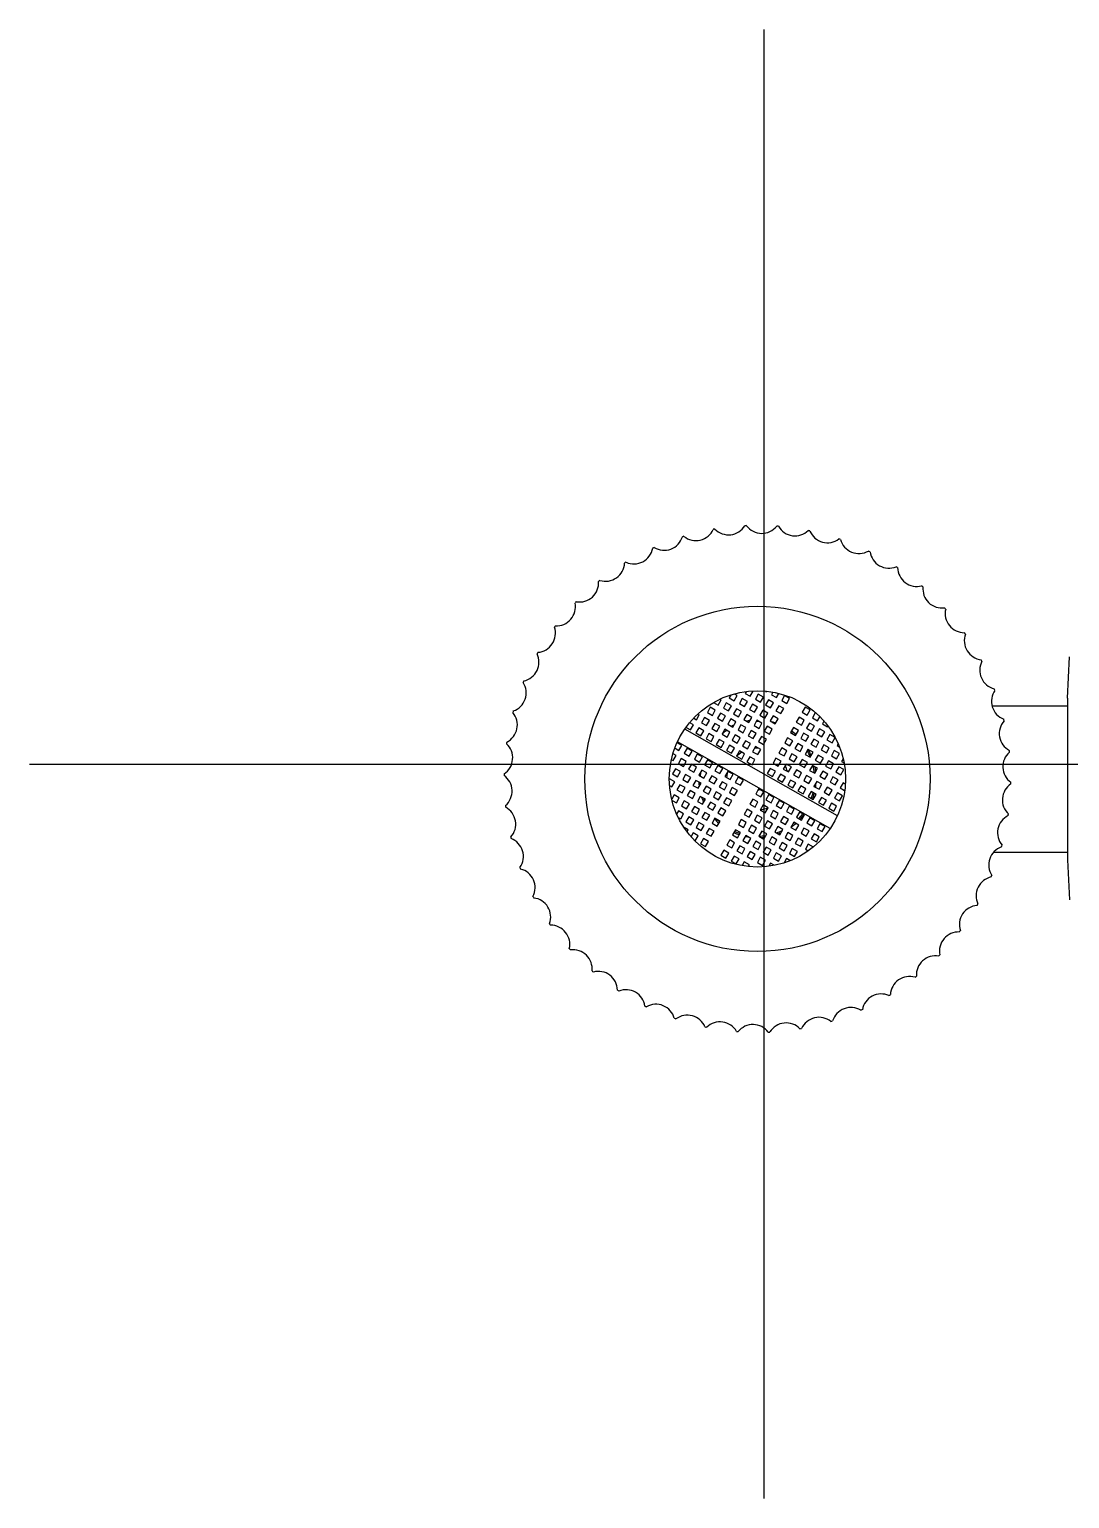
# Model space of a CAD drawing. Header units: millimetres. Extents: x 2482 to 7241, y 2335 to 6851.
# Drawn here: x 2971.7 to 3042.5, y 4614.9 to 4714.9 of the extents above; entities that cross this region are included whole.
import ezdxf

# ---------------------------------------------------------------- set-up
doc = ezdxf.new("R2010")
doc.units = ezdxf.units.MM
doc.header["$LTSCALE"] = 669.9
doc.layers.get('0').update_dxf_attribs({"linetype": 'CONTINUOUS'})
doc.layers.add('ASSI', color=7, linetype='CONTINUOUS')
doc.layers.add('GEOM', color=7, linetype='CONTINUOUS')

msp = doc.modelspace()

# ---------------------------------------------------------------- linework, layer by layer
at = {"color": 4}
for p, q in [((3021.74, 4714.88), (3021.74, 4614.88)), ((2971.74, 4664.88), (3071.74, 4664.88))]:
    msp.add_line(p, q, dxfattribs=at)
at = {"layer": 'ASSI', "color": 7, "linetype": 'Continuous'}
for p, q in [((3037.27, 4668.84), (3042.4, 4668.84)), ((3037.39, 4658.89), (3042.4, 4658.89))]:
    msp.add_line(p, q, dxfattribs=at)
msp.add_circle((3021.3, 4663.87), 6, dxfattribs=at)
for radius, start, end in [(3.9, 122.092, 127.9667), (3.9, 98.426, 98.9708), (3.9, 88.1951, 91.3258), (3.9, 51.6444, 54.4916), (3.9, 22.4523, 29.5526), (3.9, 172.9116, 177.1318), (3.9, 5.6805, 13.2981), (3.9, 183.9337, 185.265), (0.75, 272.8141, 282.8236), (3.9, 352.2915, 352.9116), (3.9, 199.6629, 202.4523), (3.9, 340.0417, 346.0745), (3.9, 224.5723, 228.5944), (3.9, 316.3356, 322.3315), (3.9, 246.328, 252.2839), (3.9, 271.3258, 278.426), (3.9, 289.604, 295.6134), (3.9, 307.9667, 310.1707)]:
    msp.add_arc((3021.3, 4663.87), radius, start, end, dxfattribs=at)
at = {"layer": 'GEOM', "color": 7, "linetype": 'Continuous'}
for p, q in [((3042.4, 4669.37), (3042.55, 4672.17)), ((3018.32, 4669.06), (3018.63, 4668.89)), ((3018.63, 4668.89), (3018.83, 4669.24)), ((3018.83, 4669.24), (3018.75, 4669.28)), ((3019.18, 4669.04), (3018.98, 4668.69)), ((3019.53, 4668.84), (3019.18, 4669.04)), ((3019.48, 4669.57), (3019.37, 4669.39)), ((3019.37, 4669.39), (3019.72, 4669.19)), ((3019.72, 4669.19), (3019.92, 4669.54)), ((3019.92, 4669.54), (3019.74, 4669.64)), ((3020.27, 4669.34), (3020.07, 4668.99)), ((3020.62, 4669.14), (3020.27, 4669.34)), ((3020.42, 4668.8), (3020.62, 4669.14)), ((3020.53, 4669.8), (3020.47, 4669.69)), ((3020.47, 4669.69), (3020.81, 4669.49)), ((3020.81, 4669.49), (3021.01, 4669.84)), ((3021.01, 4669.84), (3021, 4669.84)), ((3021.36, 4669.64), (3021.16, 4669.29)), ((3021.16, 4669.29), (3021.51, 4669.1)), ((3021.71, 4669.44), (3021.36, 4669.64)), ((3021.51, 4669.1), (3021.71, 4669.44)), ((3021.85, 4669.82), (3021.9, 4669.79)), ((3022.05, 4669.25), (3021.86, 4668.9)), ((3021.9, 4669.79), (3021.92, 4669.82)), ((3022.4, 4669.05), (3022.05, 4669.25)), ((3022.2, 4668.7), (3022.4, 4669.05)), ((3022.35, 4669.77), (3022.25, 4669.6)), ((3022.25, 4669.6), (3022.6, 4669.4)), ((3022.6, 4669.4), (3022.75, 4669.67)), ((3023.14, 4669.55), (3022.95, 4669.2)), ((3022.95, 4669.2), (3023.3, 4669)), ((3023.49, 4669.35), (3023.14, 4669.55)), ((3023.3, 4669), (3023.49, 4669.35)), ((3042.4, 4669.37), (3042.4, 4658.37)), ((3017.15, 4667.89), (3017.34, 4668.24)), ((3017.34, 4668.24), (3017.27, 4668.28)), ((3017.69, 4668.04), (3017.49, 4667.69)), ((3018.04, 4667.85), (3017.69, 4668.04)), ((3018.09, 4668.74), (3017.89, 4668.39)), ((3017.89, 4668.39), (3018.24, 4668.19)), ((3018.43, 4668.54), (3018.09, 4668.74)), ((3018.24, 4668.19), (3018.43, 4668.54)), ((3018.78, 4668.34), (3018.59, 4668)), ((3019.13, 4668.15), (3018.78, 4668.34)), ((3018.93, 4667.8), (3019.13, 4668.15)), ((3018.98, 4668.69), (3019.33, 4668.49)), ((3019.33, 4668.49), (3019.53, 4668.84)), ((3019.87, 4668.64), (3019.68, 4668.3)), ((3019.68, 4668.3), (3020.02, 4668.1)), ((3020.22, 4668.45), (3019.87, 4668.64)), ((3020.02, 4668.1), (3020.22, 4668.45)), ((3020.07, 4668.99), (3020.42, 4668.8)), ((3020.57, 4668.25), (3020.37, 4667.9)), ((3020.92, 4668.05), (3020.57, 4668.25)), ((3020.72, 4667.7), (3020.92, 4668.05)), ((3020.96, 4668.95), (3020.77, 4668.6)), ((3020.77, 4668.6), (3021.11, 4668.4)), ((3021.31, 4668.75), (3020.96, 4668.95)), ((3021.11, 4668.4), (3021.31, 4668.75)), ((3021.66, 4668.55), (3021.46, 4668.2)), ((3021.46, 4668.2), (3021.81, 4668.01)), ((3022.01, 4668.35), (3021.66, 4668.55)), ((3021.81, 4668.01), (3022.01, 4668.35)), ((3021.86, 4668.9), (3022.2, 4668.7)), ((3022.36, 4668.16), (3022.16, 4667.81)), ((3022.7, 4667.96), (3022.36, 4668.16)), ((3022.75, 4668.85), (3022.55, 4668.5)), ((3022.55, 4668.5), (3022.9, 4668.31)), ((3023.1, 4668.66), (3022.75, 4668.85)), ((3022.9, 4668.31), (3023.1, 4668.66)), ((3024.14, 4668.06), (3023.94, 4667.72)), ((3024.49, 4667.87), (3024.14, 4668.06)), ((3024.54, 4668.76), (3024.34, 4668.41)), ((3024.34, 4668.41), (3024.69, 4668.21)), ((3024.88, 4668.56), (3024.54, 4668.76)), ((3024.69, 4668.21), (3024.88, 4668.56)), ((3025.23, 4668.36), (3025.04, 4668.02)), ((3025.04, 4668.02), (3025.38, 4667.82)), ((3025.27, 4668.34), (3025.23, 4668.36)), ((3025.38, 4667.82), (3025.54, 4668.09)), ((3037.27, 4668.84), (3042.4, 4668.84)), ((3026.74, 4661.36), (3016.36, 4667.25)), ((3016.45, 4667.37), (3016.75, 4667.2)), ((3016.95, 4667.54), (3016.7, 4667.69)), ((3016.75, 4667.2), (3016.95, 4667.54)), ((3016.96, 4668), (3017.15, 4667.89)), ((3017.3, 4667.35), (3017.1, 4667)), ((3017.65, 4667.15), (3017.3, 4667.35)), ((3017.45, 4666.8), (3017.65, 4667.15)), ((3017.49, 4667.69), (3017.84, 4667.5)), ((3017.84, 4667.5), (3018.04, 4667.85)), ((3018.39, 4667.65), (3018.19, 4667.3)), ((3018.19, 4667.3), (3018.54, 4667.1)), ((3018.74, 4667.45), (3018.39, 4667.65)), ((3018.54, 4667.1), (3018.74, 4667.45)), ((3018.59, 4668), (3018.93, 4667.8)), ((3019.08, 4667.25), (3018.89, 4666.91)), ((3019.43, 4667.06), (3019.08, 4667.25)), ((3019.23, 4666.71), (3019.43, 4667.06)), ((3019.48, 4667.95), (3019.28, 4667.6)), ((3019.28, 4667.6), (3019.63, 4667.4)), ((3019.83, 4667.75), (3019.48, 4667.95)), ((3019.63, 4667.4), (3019.83, 4667.75)), ((3020.17, 4667.55), (3019.98, 4667.21)), ((3019.98, 4667.21), (3020.32, 4667.01)), ((3020.52, 4667.36), (3020.17, 4667.55)), ((3020.32, 4667.01), (3020.52, 4667.36)), ((3020.37, 4667.9), (3020.72, 4667.7)), ((3020.87, 4667.16), (3020.67, 4666.81)), ((3021.22, 4666.96), (3020.87, 4667.16)), ((3021.26, 4667.86), (3021.07, 4667.51)), ((3021.07, 4667.51), (3021.42, 4667.31)), ((3021.61, 4667.66), (3021.26, 4667.86)), ((3021.42, 4667.31), (3021.61, 4667.66)), ((3021.96, 4667.46), (3021.76, 4667.11)), ((3021.76, 4667.11), (3022.11, 4666.92)), ((3022.31, 4667.26), (3021.96, 4667.46)), ((3022.11, 4666.92), (3022.31, 4667.26)), ((3022.16, 4667.81), (3022.51, 4667.61)), ((3022.51, 4667.61), (3022.7, 4667.96)), ((3023.75, 4667.37), (3023.55, 4667.02)), ((3023.55, 4667.02), (3023.9, 4666.82)), ((3024.1, 4667.17), (3023.75, 4667.37)), ((3023.9, 4666.82), (3024.1, 4667.17)), ((3023.94, 4667.72), (3024.29, 4667.52)), ((3024.29, 4667.52), (3024.49, 4667.87)), ((3024.84, 4667.67), (3024.64, 4667.32)), ((3024.64, 4667.32), (3024.99, 4667.12)), ((3025.19, 4667.47), (3024.84, 4667.67)), ((3024.99, 4667.12), (3025.19, 4667.47)), ((3025.53, 4667.27), (3025.34, 4666.93)), ((3025.88, 4667.08), (3025.53, 4667.27)), ((3025.68, 4666.73), (3025.88, 4667.08)), ((3025.83, 4667.79), (3025.73, 4667.62)), ((3025.73, 4667.62), (3026.08, 4667.42)), ((3026.08, 4667.42), (3026.09, 4667.45)), ((3016.16, 4666.15), (3015.84, 4666.33)), ((3026.25, 4660.49), (3015.86, 4666.38)), ((3015.96, 4665.8), (3016.16, 4666.15)), ((3017.1, 4667), (3017.45, 4666.8)), ((3017.99, 4666.95), (3017.8, 4666.6)), ((3017.8, 4666.6), (3018.14, 4666.41)), ((3018.34, 4666.75), (3017.99, 4666.95)), ((3018.14, 4666.41), (3018.34, 4666.75)), ((3018.69, 4666.56), (3018.49, 4666.21)), ((3018.49, 4666.21), (3018.84, 4666.01)), ((3019.04, 4666.36), (3018.69, 4666.56)), ((3018.84, 4666.01), (3019.04, 4666.36)), ((3018.89, 4666.91), (3019.23, 4666.71)), ((3019.39, 4666.16), (3019.19, 4665.81)), ((3019.73, 4665.97), (3019.39, 4666.16)), ((3019.78, 4666.86), (3019.58, 4666.51)), ((3019.58, 4666.51), (3019.93, 4666.31)), ((3020.13, 4666.66), (3019.78, 4666.86)), ((3019.93, 4666.31), (3020.13, 4666.66)), ((3020.48, 4666.46), (3020.28, 4666.12)), ((3020.28, 4666.12), (3020.63, 4665.92)), ((3020.82, 4666.27), (3020.48, 4666.46)), ((3020.63, 4665.92), (3020.82, 4666.27)), ((3020.67, 4666.81), (3021.02, 4666.61)), ((3021.17, 4666.07), (3020.97, 4665.72)), ((3021.02, 4666.61), (3021.22, 4666.96)), ((3021.52, 4665.87), (3021.17, 4666.07)), ((3021.57, 4666.76), (3021.37, 4666.42)), ((3021.37, 4666.42), (3021.72, 4666.22)), ((3021.91, 4666.57), (3021.57, 4666.76)), ((3021.72, 4666.22), (3021.91, 4666.57)), ((3023.35, 4666.67), (3023.16, 4666.32)), ((3023.16, 4666.32), (3023.5, 4666.13)), ((3023.7, 4666.47), (3023.35, 4666.67)), ((3023.5, 4666.13), (3023.7, 4666.47)), ((3024.05, 4666.28), (3023.85, 4665.93)), ((3024.4, 4666.08), (3024.05, 4666.28)), ((3024.2, 4665.73), (3024.4, 4666.08)), ((3024.44, 4666.97), (3024.25, 4666.62)), ((3024.25, 4666.62), (3024.59, 4666.43)), ((3024.79, 4666.78), (3024.44, 4666.97)), ((3024.59, 4666.43), (3024.79, 4666.78)), ((3025.14, 4666.58), (3024.94, 4666.23)), ((3024.94, 4666.23), (3025.29, 4666.03)), ((3025.49, 4666.38), (3025.14, 4666.58)), ((3025.29, 4666.03), (3025.49, 4666.38)), ((3025.34, 4666.93), (3025.68, 4666.73)), ((3025.83, 4666.18), (3025.64, 4665.84)), ((3026.18, 4665.99), (3025.83, 4666.18)), ((3026.23, 4666.88), (3026.03, 4666.53)), ((3026.03, 4666.53), (3026.38, 4666.33)), ((3026.58, 4666.68), (3026.23, 4666.88)), ((3026.38, 4666.33), (3026.58, 4666.68)), ((3026.8, 4666.27), (3026.73, 4666.14)), ((3026.73, 4666.14), (3026.87, 4666.05)), ((3015.46, 4665.17), (3015.57, 4665.11)), ((3015.77, 4665.46), (3015.56, 4665.57)), ((3015.57, 4665.11), (3015.77, 4665.46)), ((3015.7, 4665.95), (3015.96, 4665.8)), ((3016.11, 4665.26), (3015.92, 4664.91)), ((3016.46, 4665.06), (3016.11, 4665.26)), ((3016.26, 4664.71), (3016.46, 4665.06)), ((3016.51, 4665.95), (3016.31, 4665.61)), ((3016.31, 4665.61), (3016.66, 4665.41)), ((3016.86, 4665.76), (3016.51, 4665.95)), ((3016.66, 4665.41), (3016.86, 4665.76)), ((3017.2, 4665.56), (3017.01, 4665.21)), ((3017.01, 4665.21), (3017.35, 4665.01)), ((3017.55, 4665.36), (3017.2, 4665.56)), ((3017.35, 4665.01), (3017.55, 4665.36)), ((3017.9, 4665.17), (3017.7, 4664.82)), ((3018.25, 4664.97), (3017.9, 4665.17)), ((3019.19, 4665.81), (3019.54, 4665.62)), ((3019.54, 4665.62), (3019.73, 4665.97)), ((3020.08, 4665.77), (3019.88, 4665.42)), ((3019.88, 4665.42), (3020.23, 4665.22)), ((3020.43, 4665.57), (3020.08, 4665.77)), ((3020.23, 4665.22), (3020.43, 4665.57)), ((3020.78, 4665.37), (3020.58, 4665.03)), ((3020.58, 4665.03), (3020.93, 4664.83)), ((3021.12, 4665.18), (3020.78, 4665.37)), ((3020.93, 4664.83), (3021.12, 4665.18)), ((3020.97, 4665.72), (3021.32, 4665.52)), ((3021.32, 4665.52), (3021.52, 4665.87)), ((3022.56, 4665.28), (3022.37, 4664.93)), ((3022.91, 4665.08), (3022.56, 4665.28)), ((3022.71, 4664.73), (3022.91, 4665.08)), ((3022.96, 4665.98), (3022.76, 4665.63)), ((3022.76, 4665.63), (3023.11, 4665.43)), ((3023.31, 4665.78), (3022.96, 4665.98)), ((3023.11, 4665.43), (3023.31, 4665.78)), ((3023.65, 4665.58), (3023.46, 4665.23)), ((3023.46, 4665.23), (3023.8, 4665.04)), ((3024, 4665.38), (3023.65, 4665.58)), ((3023.8, 4665.04), (3024, 4665.38)), ((3023.85, 4665.93), (3024.2, 4665.73)), ((3024.35, 4665.19), (3024.15, 4664.84)), ((3024.7, 4664.99), (3024.35, 4665.19)), ((3024.74, 4665.88), (3024.55, 4665.53)), ((3024.55, 4665.53), (3024.89, 4665.34)), ((3025.09, 4665.68), (3024.74, 4665.88)), ((3024.89, 4665.34), (3025.09, 4665.68)), ((3025.44, 4665.49), (3025.24, 4665.14)), ((3025.24, 4665.14), (3025.59, 4664.94)), ((3025.79, 4665.29), (3025.44, 4665.49)), ((3025.59, 4664.94), (3025.79, 4665.29)), ((3025.64, 4665.84), (3025.99, 4665.64)), ((3026.14, 4665.09), (3025.94, 4664.74)), ((3025.99, 4665.64), (3026.18, 4665.99)), ((3026.48, 4664.9), (3026.14, 4665.09)), ((3026.53, 4665.79), (3026.33, 4665.44)), ((3026.33, 4665.44), (3026.68, 4665.24)), ((3026.88, 4665.59), (3026.53, 4665.79)), ((3026.68, 4665.24), (3026.88, 4665.59)), ((3027.14, 4665.24), (3027.03, 4665.05)), ((3027.03, 4665.05), (3027.18, 4664.96)), ((3015.72, 4664.56), (3015.52, 4664.22)), ((3015.52, 4664.22), (3015.87, 4664.02)), ((3016.07, 4664.37), (3015.72, 4664.56)), ((3015.87, 4664.02), (3016.07, 4664.37)), ((3015.92, 4664.91), (3016.26, 4664.71)), ((3016.41, 4664.17), (3016.22, 4663.82)), ((3016.76, 4663.97), (3016.41, 4664.17)), ((3016.81, 4664.86), (3016.61, 4664.52)), ((3016.61, 4664.52), (3016.96, 4664.32)), ((3017.16, 4664.67), (3016.81, 4664.86)), ((3016.96, 4664.32), (3017.16, 4664.67)), ((3017.51, 4664.47), (3017.31, 4664.12)), ((3017.31, 4664.12), (3017.66, 4663.92)), ((3017.85, 4664.27), (3017.51, 4664.47)), ((3017.66, 4663.92), (3017.85, 4664.27)), ((3017.7, 4664.82), (3018.05, 4664.62)), ((3018.2, 4664.07), (3018, 4663.73)), ((3018.05, 4664.62), (3018.25, 4664.97)), ((3018.55, 4663.88), (3018.2, 4664.07)), ((3018.6, 4664.77), (3018.4, 4664.42)), ((3018.4, 4664.42), (3018.75, 4664.23)), ((3018.94, 4664.57), (3018.6, 4664.77)), ((3018.75, 4664.23), (3018.94, 4664.57)), ((3019.29, 4664.38), (3019.09, 4664.03)), ((3019.09, 4664.03), (3019.44, 4663.83)), ((3019.64, 4664.18), (3019.29, 4664.38)), ((3019.44, 4663.83), (3019.64, 4664.18)), ((3022.17, 4664.58), (3021.97, 4664.24)), ((3021.97, 4664.24), (3022.32, 4664.04)), ((3022.52, 4664.39), (3022.17, 4664.58)), ((3022.32, 4664.04), (3022.52, 4664.39)), ((3022.37, 4664.93), (3022.71, 4664.73)), ((3022.86, 4664.19), (3022.67, 4663.84)), ((3023.21, 4663.99), (3022.86, 4664.19)), ((3023.26, 4664.88), (3023.06, 4664.54)), ((3023.06, 4664.54), (3023.41, 4664.34)), ((3023.61, 4664.69), (3023.26, 4664.88)), ((3023.41, 4664.34), (3023.61, 4664.69)), ((3023.95, 4664.49), (3023.76, 4664.14)), ((3023.76, 4664.14), (3024.11, 4663.95)), ((3024.3, 4664.29), (3023.95, 4664.49)), ((3024.11, 4663.95), (3024.3, 4664.29)), ((3024.15, 4664.84), (3024.5, 4664.64)), ((3024.65, 4664.1), (3024.45, 4663.75)), ((3024.5, 4664.64), (3024.7, 4664.99)), ((3025, 4663.9), (3024.65, 4664.1)), ((3025.05, 4664.79), (3024.85, 4664.44)), ((3024.85, 4664.44), (3025.2, 4664.25)), ((3025.39, 4664.59), (3025.05, 4664.79)), ((3025.2, 4664.25), (3025.39, 4664.59)), ((3025.74, 4664.4), (3025.54, 4664.05)), ((3025.54, 4664.05), (3025.89, 4663.85)), ((3026.09, 4664.2), (3025.74, 4664.4)), ((3025.89, 4663.85), (3026.09, 4664.2)), ((3025.94, 4664.74), (3026.29, 4664.55)), ((3026.44, 4664), (3026.24, 4663.65)), ((3026.29, 4664.55), (3026.48, 4664.9)), ((3026.79, 4663.8), (3026.44, 4664)), ((3026.83, 4664.7), (3026.63, 4664.35)), ((3026.63, 4664.35), (3026.98, 4664.15)), ((3027.18, 4664.5), (3026.83, 4664.7)), ((3026.98, 4664.15), (3027.18, 4664.5)), ((3015.67, 4663.67), (3015.32, 4663.87)), ((3015.32, 4663.41), (3015.47, 4663.32)), ((3015.47, 4663.32), (3015.67, 4663.67)), ((3016.02, 4663.47), (3015.82, 4663.12)), ((3015.82, 4663.12), (3016.17, 4662.93)), ((3016.37, 4663.28), (3016.02, 4663.47)), ((3016.17, 4662.93), (3016.37, 4663.28)), ((3016.22, 4663.82), (3016.57, 4663.62)), ((3016.72, 4663.08), (3016.52, 4662.73)), ((3016.57, 4663.62), (3016.76, 4663.97)), ((3017.06, 4662.88), (3016.72, 4663.08)), ((3017.11, 4663.77), (3016.91, 4663.43)), ((3016.91, 4663.43), (3017.26, 4663.23)), ((3017.46, 4663.58), (3017.11, 4663.77)), ((3017.26, 4663.23), (3017.46, 4663.58)), ((3017.81, 4663.38), (3017.61, 4663.03)), ((3017.61, 4663.03), (3017.96, 4662.83)), ((3018.15, 4663.18), (3017.81, 4663.38)), ((3017.96, 4662.83), (3018.15, 4663.18)), ((3018, 4663.73), (3018.35, 4663.53)), ((3018.35, 4663.53), (3018.55, 4663.88)), ((3018.9, 4663.68), (3018.7, 4663.33)), ((3018.7, 4663.33), (3019.05, 4663.13)), ((3019.24, 4663.48), (3018.9, 4663.68)), ((3019.05, 4663.13), (3019.24, 4663.48)), ((3019.59, 4663.29), (3019.4, 4662.94)), ((3019.94, 4663.09), (3019.59, 4663.29)), ((3019.74, 4662.74), (3019.94, 4663.09)), ((3019.99, 4663.98), (3019.79, 4663.63)), ((3019.79, 4663.63), (3020.14, 4663.44)), ((3020.34, 4663.78), (3019.99, 4663.98)), ((3020.14, 4663.44), (3020.34, 4663.78)), ((3021.38, 4663.19), (3021.18, 4662.84)), ((3021.73, 4662.99), (3021.38, 4663.19)), ((3022.67, 4663.84), (3023.01, 4663.64)), ((3023.01, 4663.64), (3023.21, 4663.99)), ((3023.56, 4663.79), (3023.36, 4663.45)), ((3023.36, 4663.45), (3023.71, 4663.25)), ((3023.91, 4663.6), (3023.56, 4663.79)), ((3023.71, 4663.25), (3023.91, 4663.6)), ((3024.26, 4663.4), (3024.06, 4663.05)), ((3024.06, 4663.05), (3024.41, 4662.85)), ((3024.6, 4663.2), (3024.26, 4663.4)), ((3024.41, 4662.85), (3024.6, 4663.2)), ((3024.45, 4663.75), (3024.8, 4663.55)), ((3024.95, 4663.01), (3024.75, 4662.66)), ((3024.8, 4663.55), (3025, 4663.9)), ((3025.3, 4662.81), (3024.95, 4663.01)), ((3025.35, 4663.7), (3025.15, 4663.35)), ((3025.15, 4663.35), (3025.5, 4663.16)), ((3025.69, 4663.5), (3025.35, 4663.7)), ((3025.5, 4663.16), (3025.69, 4663.5)), ((3026.04, 4663.31), (3025.85, 4662.96)), ((3026.39, 4663.11), (3026.04, 4663.31)), ((3026.19, 4662.76), (3026.39, 4663.11)), ((3026.24, 4663.65), (3026.59, 4663.46)), ((3026.59, 4663.46), (3026.79, 4663.8)), ((3027.13, 4663.61), (3026.94, 4663.26)), ((3026.94, 4663.26), (3027.23, 4663.09)), ((3027.28, 4663.52), (3027.13, 4663.61)), ((3015.63, 4662.78), (3015.47, 4662.5)), ((3015.49, 4662.4), (3015.78, 4662.23)), ((3015.97, 4662.58), (3015.63, 4662.78)), ((3015.78, 4662.23), (3015.97, 4662.58)), ((3016.32, 4662.38), (3016.12, 4662.03)), ((3016.12, 4662.03), (3016.47, 4661.84)), ((3016.67, 4662.18), (3016.32, 4662.38)), ((3016.47, 4661.84), (3016.67, 4662.18)), ((3016.52, 4662.73), (3016.87, 4662.53)), ((3016.87, 4662.53), (3017.06, 4662.88)), ((3017.41, 4662.68), (3017.21, 4662.34)), ((3017.21, 4662.34), (3017.56, 4662.14)), ((3017.76, 4662.49), (3017.41, 4662.68)), ((3017.56, 4662.14), (3017.76, 4662.49)), ((3018.11, 4662.29), (3017.91, 4661.94)), ((3018.46, 4662.09), (3018.11, 4662.29)), ((3018.26, 4661.74), (3018.46, 4662.09)), ((3018.5, 4662.98), (3018.3, 4662.64)), ((3018.3, 4662.64), (3018.65, 4662.44)), ((3018.85, 4662.79), (3018.5, 4662.98)), ((3018.65, 4662.44), (3018.85, 4662.79)), ((3019.2, 4662.59), (3019, 4662.24)), ((3019, 4662.24), (3019.35, 4662.04)), ((3019.55, 4662.39), (3019.2, 4662.59)), ((3019.35, 4662.04), (3019.55, 4662.39)), ((3019.4, 4662.94), (3019.74, 4662.74)), ((3020.98, 4662.5), (3020.79, 4662.15)), ((3020.79, 4662.15), (3021.14, 4661.95)), ((3021.33, 4662.3), (3020.98, 4662.5)), ((3021.14, 4661.95), (3021.33, 4662.3)), ((3021.18, 4662.84), (3021.53, 4662.65)), ((3021.68, 4662.1), (3021.48, 4661.75)), ((3021.53, 4662.65), (3021.73, 4662.99)), ((3022.03, 4661.9), (3021.68, 4662.1)), ((3022.07, 4662.8), (3021.88, 4662.45)), ((3021.88, 4662.45), (3022.23, 4662.25)), ((3022.42, 4662.6), (3022.07, 4662.8)), ((3022.23, 4662.25), (3022.42, 4662.6)), ((3022.77, 4662.4), (3022.57, 4662.05)), ((3022.57, 4662.05), (3022.92, 4661.86)), ((3023.12, 4662.21), (3022.77, 4662.4)), ((3022.92, 4661.86), (3023.12, 4662.21)), ((3023.47, 4662.01), (3023.27, 4661.66)), ((3023.81, 4661.81), (3023.47, 4662.01)), ((3024.75, 4662.66), (3025.1, 4662.46)), ((3025.1, 4662.46), (3025.3, 4662.81)), ((3025.65, 4662.61), (3025.45, 4662.26)), ((3025.45, 4662.26), (3025.8, 4662.07)), ((3026, 4662.41), (3025.65, 4662.61)), ((3025.8, 4662.07), (3026, 4662.41)), ((3025.85, 4662.96), (3026.19, 4662.76)), ((3026.34, 4662.22), (3026.15, 4661.87)), ((3026.69, 4662.02), (3026.34, 4662.22)), ((3026.49, 4661.67), (3026.69, 4662.02)), ((3026.74, 4662.91), (3026.54, 4662.56)), ((3026.54, 4662.56), (3026.89, 4662.37)), ((3027.09, 4662.71), (3026.74, 4662.91)), ((3026.89, 4662.37), (3027.09, 4662.71)), ((3015.93, 4661.69), (3015.8, 4661.47)), ((3016.27, 4661.49), (3015.93, 4661.69)), ((3015.94, 4661.22), (3016.08, 4661.14)), ((3016.08, 4661.14), (3016.27, 4661.49)), ((3016.62, 4661.29), (3016.42, 4660.94)), ((3016.97, 4661.09), (3016.62, 4661.29)), ((3016.77, 4660.75), (3016.97, 4661.09)), ((3017.02, 4661.99), (3016.82, 4661.64)), ((3016.82, 4661.64), (3017.17, 4661.44)), ((3017.36, 4661.79), (3017.02, 4661.99)), ((3017.17, 4661.44), (3017.36, 4661.79)), ((3017.71, 4661.59), (3017.52, 4661.24)), ((3017.52, 4661.24), (3017.86, 4661.05)), ((3018.06, 4661.4), (3017.71, 4661.59)), ((3017.86, 4661.05), (3018.06, 4661.4)), ((3017.91, 4661.94), (3018.26, 4661.74)), ((3018.41, 4661.2), (3018.21, 4660.85)), ((3018.76, 4661), (3018.41, 4661.2)), ((3018.56, 4660.65), (3018.76, 4661)), ((3018.8, 4661.89), (3018.61, 4661.55)), ((3018.61, 4661.55), (3018.95, 4661.35)), ((3019.15, 4661.7), (3018.8, 4661.89)), ((3018.95, 4661.35), (3019.15, 4661.7)), ((3020.2, 4661.1), (3020, 4660.76)), ((3020.54, 4660.91), (3020.2, 4661.1)), ((3020.59, 4661.8), (3020.39, 4661.45)), ((3020.39, 4661.45), (3020.74, 4661.26)), ((3020.94, 4661.6), (3020.59, 4661.8)), ((3020.74, 4661.26), (3020.94, 4661.6)), ((3021.29, 4661.41), (3021.09, 4661.06)), ((3021.09, 4661.06), (3021.44, 4660.86)), ((3021.63, 4661.21), (3021.29, 4661.41)), ((3021.44, 4660.86), (3021.63, 4661.21)), ((3021.48, 4661.75), (3021.83, 4661.56)), ((3021.98, 4661.01), (3021.78, 4660.66)), ((3021.83, 4661.56), (3022.03, 4661.9)), ((3022.33, 4660.81), (3021.98, 4661.01)), ((3022.38, 4661.71), (3022.18, 4661.36)), ((3022.18, 4661.36), (3022.53, 4661.16)), ((3022.72, 4661.51), (3022.38, 4661.71)), ((3022.53, 4661.16), (3022.72, 4661.51)), ((3023.07, 4661.31), (3022.87, 4660.96)), ((3023.42, 4661.11), (3023.07, 4661.31)), ((3023.22, 4660.77), (3023.42, 4661.11)), ((3023.27, 4661.66), (3023.62, 4661.46)), ((3023.62, 4661.46), (3023.81, 4661.81)), ((3024.16, 4661.61), (3023.97, 4661.27)), ((3023.97, 4661.27), (3024.31, 4661.07)), ((3024.51, 4661.42), (3024.16, 4661.61)), ((3024.31, 4661.07), (3024.51, 4661.42)), ((3024.86, 4661.22), (3024.66, 4660.87)), ((3025.21, 4661.02), (3024.86, 4661.22)), ((3025.01, 4660.67), (3025.21, 4661.02)), ((3026.15, 4661.87), (3026.49, 4661.67)), ((3016.58, 4660.4), (3016.31, 4660.55)), ((3016.42, 4660.94), (3016.77, 4660.75)), ((3016.51, 4660.29), (3016.58, 4660.4)), ((3016.92, 4660.2), (3016.78, 4659.95)), ((3017.27, 4660), (3016.92, 4660.2)), ((3017.07, 4659.66), (3017.27, 4660)), ((3017.32, 4660.9), (3017.12, 4660.55)), ((3017.12, 4660.55), (3017.47, 4660.35)), ((3017.67, 4660.7), (3017.32, 4660.9)), ((3017.47, 4660.35), (3017.67, 4660.7)), ((3018.01, 4660.5), (3017.82, 4660.15)), ((3017.82, 4660.15), (3018.16, 4659.96)), ((3018.36, 4660.3), (3018.01, 4660.5)), ((3018.16, 4659.96), (3018.36, 4660.3)), ((3018.21, 4660.85), (3018.56, 4660.65)), ((3019.8, 4660.41), (3019.6, 4660.06)), ((3019.6, 4660.06), (3019.95, 4659.86)), ((3020.15, 4660.21), (3019.8, 4660.41)), ((3019.95, 4659.86), (3020.15, 4660.21)), ((3020, 4660.76), (3020.35, 4660.56)), ((3020.5, 4660.01), (3020.3, 4659.67)), ((3020.35, 4660.56), (3020.54, 4660.91)), ((3020.84, 4659.82), (3020.5, 4660.01)), ((3020.89, 4660.71), (3020.69, 4660.36)), ((3020.69, 4660.36), (3021.04, 4660.16)), ((3021.24, 4660.51), (3020.89, 4660.71)), ((3021.04, 4660.16), (3021.24, 4660.51)), ((3021.59, 4660.32), (3021.39, 4659.97)), ((3021.93, 4660.12), (3021.59, 4660.32)), ((3021.74, 4659.77), (3021.93, 4660.12)), ((3021.78, 4660.66), (3022.13, 4660.47)), ((3022.13, 4660.47), (3022.33, 4660.81)), ((3022.68, 4660.62), (3022.48, 4660.27)), ((3022.48, 4660.27), (3022.83, 4660.07)), ((3023.03, 4660.42), (3022.68, 4660.62)), ((3022.83, 4660.07), (3023.03, 4660.42)), ((3022.87, 4660.96), (3023.22, 4660.77)), ((3023.37, 4660.22), (3023.18, 4659.87)), ((3023.72, 4660.02), (3023.37, 4660.22)), ((3023.52, 4659.68), (3023.72, 4660.02)), ((3023.77, 4660.92), (3023.57, 4660.57)), ((3023.57, 4660.57), (3023.92, 4660.37)), ((3024.12, 4660.72), (3023.77, 4660.92)), ((3023.92, 4660.37), (3024.12, 4660.72)), ((3024.46, 4660.52), (3024.27, 4660.17)), ((3024.27, 4660.17), (3024.61, 4659.98)), ((3024.81, 4660.33), (3024.46, 4660.52)), ((3024.61, 4659.98), (3024.81, 4660.33)), ((3024.66, 4660.87), (3025.01, 4660.67)), ((3025.16, 4660.13), (3024.96, 4659.78)), ((3025.51, 4659.93), (3025.16, 4660.13)), ((3025.55, 4660.82), (3025.36, 4660.48)), ((3025.36, 4660.48), (3025.7, 4660.28)), ((3025.9, 4660.63), (3025.55, 4660.82)), ((3025.7, 4660.28), (3025.9, 4660.63)), ((3017.01, 4659.69), (3017.07, 4659.66)), ((3017.62, 4659.81), (3017.42, 4659.46)), ((3017.42, 4659.46), (3017.77, 4659.26)), ((3017.97, 4659.61), (3017.62, 4659.81)), ((3017.77, 4659.26), (3017.97, 4659.61)), ((3019.01, 4659.02), (3018.81, 4658.67)), ((3019.36, 4658.82), (3019.01, 4659.02)), ((3019.41, 4659.71), (3019.21, 4659.36)), ((3019.21, 4659.36), (3019.56, 4659.17)), ((3019.75, 4659.52), (3019.41, 4659.71)), ((3019.56, 4659.17), (3019.75, 4659.52)), ((3020.1, 4659.32), (3019.9, 4658.97)), ((3020.45, 4659.12), (3020.1, 4659.32)), ((3020.25, 4658.77), (3020.45, 4659.12)), ((3020.3, 4659.67), (3020.65, 4659.47)), ((3020.65, 4659.47), (3020.84, 4659.82)), ((3021.19, 4659.62), (3020.99, 4659.27)), ((3020.99, 4659.27), (3021.34, 4659.07)), ((3021.54, 4659.42), (3021.19, 4659.62)), ((3021.34, 4659.07), (3021.54, 4659.42)), ((3021.39, 4659.97), (3021.74, 4659.77)), ((3021.89, 4659.22), (3021.69, 4658.88)), ((3022.24, 4659.03), (3021.89, 4659.22)), ((3022.04, 4658.68), (3022.24, 4659.03)), ((3022.28, 4659.92), (3022.09, 4659.57)), ((3022.09, 4659.57), (3022.43, 4659.38)), ((3022.63, 4659.72), (3022.28, 4659.92)), ((3022.43, 4659.38), (3022.63, 4659.72)), ((3022.98, 4659.53), (3022.78, 4659.18)), ((3022.78, 4659.18), (3023.13, 4658.98)), ((3023.33, 4659.33), (3022.98, 4659.53)), ((3023.13, 4658.98), (3023.33, 4659.33)), ((3023.18, 4659.87), (3023.52, 4659.68)), ((3023.67, 4659.13), (3023.48, 4658.78)), ((3024.02, 4658.93), (3023.67, 4659.13)), ((3024.07, 4659.83), (3023.87, 4659.48)), ((3023.87, 4659.48), (3024.22, 4659.28)), ((3024.42, 4659.63), (3024.07, 4659.83)), ((3024.22, 4659.28), (3024.42, 4659.63)), ((3024.76, 4659.43), (3024.57, 4659.08)), ((3024.57, 4659.08), (3024.75, 4658.98)), ((3025.11, 4659.23), (3024.76, 4659.43)), ((3024.96, 4659.78), (3025.31, 4659.58)), ((3025.31, 4659.58), (3025.51, 4659.93)), ((3018.81, 4658.67), (3019.16, 4658.47)), ((3019.16, 4658.47), (3019.36, 4658.82)), ((3019.71, 4658.62), (3019.51, 4658.27)), ((3019.51, 4658.27), (3019.86, 4658.08)), ((3020.05, 4658.42), (3019.71, 4658.62)), ((3019.86, 4658.08), (3020.05, 4658.42)), ((3019.9, 4658.97), (3020.25, 4658.77)), ((3020.4, 4658.23), (3020.25, 4657.97)), ((3020.75, 4658.03), (3020.4, 4658.23)), ((3020.8, 4658.92), (3020.6, 4658.58)), ((3020.6, 4658.58), (3020.95, 4658.38)), ((3020.69, 4657.92), (3020.75, 4658.03)), ((3021.15, 4658.73), (3020.8, 4658.92)), ((3020.95, 4658.38), (3021.15, 4658.73)), ((3021.49, 4658.53), (3021.3, 4658.18)), ((3021.3, 4658.18), (3021.64, 4657.98)), ((3021.84, 4658.33), (3021.49, 4658.53)), ((3021.64, 4657.98), (3021.84, 4658.33)), ((3021.69, 4658.88), (3022.04, 4658.68)), ((3022.19, 4658.13), (3022.07, 4657.93)), ((3022.45, 4657.99), (3022.19, 4658.13)), ((3022.58, 4658.83), (3022.39, 4658.48)), ((3022.39, 4658.48), (3022.73, 4658.28)), ((3022.93, 4658.63), (3022.58, 4658.83)), ((3022.73, 4658.28), (3022.93, 4658.63)), ((3023.28, 4658.44), (3023.12, 4658.16)), ((3023.51, 4658.31), (3023.28, 4658.44)), ((3023.48, 4658.78), (3023.83, 4658.59)), ((3023.83, 4658.59), (3024.02, 4658.93)), ((3024.37, 4658.74), (3024.36, 4658.73)), ((3024.38, 4658.73), (3024.37, 4658.74)), ((3037.39, 4658.89), (3042.4, 4658.89)), ((3042.4, 4658.37), (3042.55, 4655.63))]:
    msp.add_line(p, q, dxfattribs=at)
msp.add_circle((3021.3, 4663.87), 11.75, dxfattribs=at)
for centre, radius, start, end in [((3019.34, 4681.78), 1.3, 224.2246, 328.2648), ((3021.3, 4663.87), 17.25, 92.4502, 92.8392), ((3021.6, 4681.88), 1.3, 217.0246, 321.0648), ((3021.3, 4663.87), 17.25, 85.2502, 85.6392), ((3023.86, 4681.71), 1.3, 209.8246, 313.8648), ((3014.95, 4680.73), 1.3, 238.6246, 342.6648), ((3021.3, 4663.87), 17.25, 106.8502, 107.2392), ((3017.11, 4681.39), 1.3, 231.4246, 335.4648), ((3021.3, 4663.87), 17.25, 99.6502, 100.0392), ((3021.3, 4663.87), 17.25, 78.0502, 78.4392), ((3026.07, 4681.24), 1.3, 202.6246, 306.6648), ((3021.3, 4663.87), 17.25, 70.8502, 71.2392), ((3028.21, 4680.51), 1.3, 195.4246, 299.4648), ((3012.89, 4679.8), 1.3, 245.8246, 349.8648), ((3021.3, 4663.87), 17.25, 114.0502, 114.4392), ((3021.3, 4663.87), 17.25, 63.6502, 64.0392), ((3030.25, 4679.51), 1.3, 188.2246, 292.2648), ((3010.96, 4678.62), 1.3, 253.0246, 357.0648), ((3021.3, 4663.87), 17.25, 121.2502, 121.6392), ((3021.3, 4663.87), 17.25, 56.4502, 56.8392), ((3032.14, 4678.27), 1.3, 181.0246, 285.0648), ((3009.19, 4677.21), 1.3, 260.2246, 4.2648), ((3021.3, 4663.87), 17.25, 128.4502, 128.8392), ((3021.3, 4663.87), 17.25, 49.2502, 49.6392), ((3033.86, 4676.8), 1.3, 173.8246, 277.8648), ((3007.61, 4675.58), 1.3, 267.4246, 11.4648), ((3021.3, 4663.87), 17.25, 135.6502, 136.0392), ((3021.3, 4663.87), 17.25, 42.0502, 42.4392), ((3035.38, 4675.12), 1.3, 166.6246, 270.6648), ((3006.25, 4673.78), 1.3, 274.6246, 18.6648), ((3021.3, 4663.87), 17.25, 142.8502, 143.2392), ((3036.68, 4673.27), 1.3, 159.4246, 263.4648), ((3021.3, 4663.87), 17.25, 34.8502, 35.2392), ((3005.13, 4671.81), 1.3, 281.8246, 25.8648), ((3021.3, 4663.87), 17.25, 150.0502, 150.4392), ((3037.73, 4671.27), 1.3, 152.2246, 256.2648), ((3021.3, 4663.87), 17.25, 27.6502, 28.0392), ((3004.26, 4669.72), 1.3, 289.0246, 33.0648), ((3021.3, 4663.87), 17.25, 157.2502, 157.6392), ((3021.3, 4663.87), 17.25, 20.4502, 20.8392), ((3038.53, 4669.15), 1.3, 145.0246, 249.0648), ((3003.66, 4667.54), 1.3, 296.2246, 40.2648), ((3021.3, 4663.87), 17.25, 164.4502, 164.8392), ((3021.3, 4663.87), 4, 122.8419, 124.7333), ((3021.3, 4663.87), 4, 113.5953, 116.0832), ((3021.3, 4663.87), 4, 97.4934, 100.5613), ((3021.3, 4663.87), 4, 71.9927, 75.3171), ((3021.3, 4663.87), 4, 48.8856, 54.6552), ((3039.06, 4666.95), 1.3, 137.8246, 241.8648), ((3021.3, 4663.87), 17.25, 13.2502, 13.6392), ((3003.34, 4665.3), 1.3, 303.4246, 47.4648), ((3021.3, 4663.87), 17.25, 171.6502, 172.0392), ((3021.3, 4663.87), 2.1, 120.3436, 132.4286), ((3021.3, 4663.87), 2.1, 88.5172, 95.3352), ((3021.3, 4663.87), 4, 23.385, 30.2502), ((3039.3, 4664.7), 1.3, 130.6246, 234.6648), ((3021.3, 4663.87), 17.25, 6.0502, 6.4392), ((3021.3, 4663.87), 17.25, 178.8502, 179.2392), ((3003.3, 4663.04), 1.3, 310.6246, 54.6648), ((3021.3, 4663.87), 2.1, 168.0987, 177.3421), ((3021.3, 4663.87), 2.1, 14.1868, 25.5425), ((3021.3, 4663.87), 4, 7.283, 12.1442), ((3021.3, 4663.87), 4, 183.1048, 187.283), ((3021.3, 4663.87), 4, 351.7884, 356.145), ((3039.27, 4662.44), 1.3, 123.4246, 227.4648), ((3021.3, 4663.87), 17.25, 358.8502, 359.2392), ((3021.3, 4663.87), 17.25, 186.0502, 186.4392), ((3021.3, 4663.87), 4, 197.9697, 203.385), ((3021.3, 4663.87), 2.1, 205.5425, 207.1025), ((3021.3, 4663.87), 2.1, 312.7829, 315.2174), ((3021.3, 4663.87), 4, 339.8296, 345.673), ((3003.55, 4660.79), 1.3, 317.8246, 61.8648), ((3021.3, 4663.87), 4, 222.9118, 228.8856), ((3021.3, 4663.87), 2.1, 275.3352, 290.2847), ((3021.3, 4663.87), 4, 316.6619, 322.5105), ((3038.94, 4660.2), 1.3, 116.2246, 220.2648), ((3021.3, 4663.87), 17.25, 351.6502, 352.0392), ((3021.3, 4663.87), 4, 246.2232, 251.9927), ((3021.3, 4663.87), 4, 290.679, 293.5953), ((3021.3, 4663.87), 4, 304.7333, 310.6324), ((3021.3, 4663.87), 17.25, 193.2502, 193.6392), ((3004.07, 4658.59), 1.3, 325.0246, 69.0648), ((3021.3, 4663.87), 4, 257.9665, 260.5658), ((3021.3, 4663.87), 4, 273.41, 277.4934), ((3038.34, 4658.01), 1.3, 109.0246, 213.0648), ((3021.3, 4663.87), 17.25, 344.4502, 344.8392), ((3021.3, 4663.87), 17.25, 200.4502, 200.8392), ((3004.87, 4656.47), 1.3, 332.2246, 76.2648), ((3037.48, 4655.92), 1.3, 101.8246, 205.8648), ((3021.3, 4663.87), 17.25, 337.2502, 337.6392), ((3021.3, 4663.87), 17.25, 207.6502, 208.0392), ((3005.93, 4654.47), 1.3, 339.4246, 83.4648), ((3036.35, 4653.96), 1.3, 94.6246, 198.6648), ((3021.3, 4663.87), 17.25, 330.0502, 330.4392), ((3021.3, 4663.87), 17.25, 214.8502, 215.2392), ((3007.23, 4652.61), 1.3, 346.6246, 90.6648), ((3034.99, 4652.15), 1.3, 87.4246, 191.4648), ((3021.3, 4663.87), 17.25, 322.8502, 323.2392), ((3021.3, 4663.87), 17.25, 222.0502, 222.4392), ((3008.75, 4650.94), 1.3, 353.8246, 97.8648), ((3033.42, 4650.53), 1.3, 80.2246, 184.2648), ((3021.3, 4663.87), 17.25, 315.6502, 316.0392), ((3021.3, 4663.87), 17.25, 229.2502, 229.6392), ((3010.47, 4649.47), 1.3, 1.0246, 105.0648), ((3031.65, 4649.12), 1.3, 73.0246, 177.0648), ((3021.3, 4663.87), 17.25, 308.4502, 308.8392), ((3021.3, 4663.87), 17.25, 236.4502, 236.8392), ((3012.36, 4648.22), 1.3, 8.2246, 112.2648), ((3029.72, 4647.93), 1.3, 65.8246, 169.8648), ((3021.3, 4663.87), 17.25, 301.2502, 301.6392), ((3021.3, 4663.87), 17.25, 243.6502, 244.0392), ((3014.39, 4647.23), 1.3, 15.4246, 119.4648), ((3027.66, 4647.01), 1.3, 58.6246, 162.6648), ((3021.3, 4663.87), 17.25, 294.0502, 294.4392), ((3021.3, 4663.87), 17.25, 250.8502, 251.2392), ((3016.53, 4646.49), 1.3, 22.6246, 126.6648), ((3018.75, 4646.03), 1.3, 29.8246, 133.8648), ((3021, 4645.85), 1.3, 37.0246, 141.0648), ((3023.26, 4645.96), 1.3, 44.2246, 148.2648), ((3025.49, 4646.34), 1.3, 51.4246, 155.4648), ((3021.3, 4663.87), 17.25, 286.8502, 287.2392), ((3021.3, 4663.87), 17.25, 258.0502, 258.4392), ((3021.3, 4663.87), 17.25, 265.2502, 265.6392), ((3021.3, 4663.87), 17.25, 272.4502, 272.8392), ((3021.3, 4663.87), 17.25, 279.6502, 280.0392)]:
    msp.add_arc(centre, radius, start, end, dxfattribs=at)

doc.saveas('drawing.dxf')
